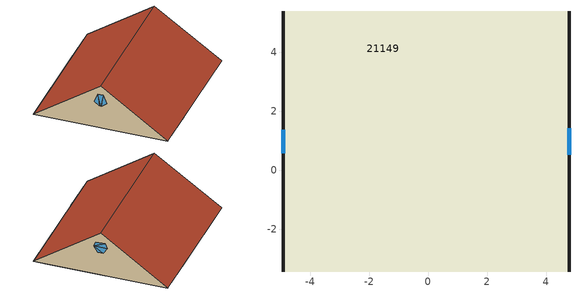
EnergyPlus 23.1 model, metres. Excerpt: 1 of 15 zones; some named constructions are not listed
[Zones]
21149
 floor outside (21): -2,-3.44 -4.92,-3.44 -4.92,-2.53 -2,-2.53 z7.36; 4.78,-3.44 1.85,-3.44 1.85,-2.53 4.78,-2.53 z7.36; 4.78,4.07 1.85,4.07 1.85,5.38 4.78,5.38 z7.36; 1.85,2.86 -4.92,2.86 -4.92,5.38 1.85,5.38 z7.36
 floor to 21168 (19): -1.85,-3.44 -2,-3.44 -2,-2.53 -1.85,-2.53 z7.36; 1.7,-2.53 -1.85,-2.53 -1.85,-0.11 1.7,-0.11 z7.36; 1.85,-3.44 -1.85,-3.44 -1.85,-2.53 1.85,-2.53 z7.36
 floor to 21179 (19): 4.78,-2.53 1.7,-2.53 1.7,0.79 4.78,0.77 z7.36
 floor to 21189 (19): 1.7,-0.11 -1.85,-0.11 -1.85,0.79 1.7,0.79 z7.36; 2,2.09 -4.92,2.09 -4.92,2.86 2,2.86 z7.36; 2.8,0.79 -4.92,0.79 -4.92,2.09 2.8,2.09 z7.36
 floor to 21203 (19): 4.78,0.77 2.8,0.78 2.8,2.09 4.78,2.09 z7.36
 floor to 21210 (19): 2.8,2.09 2,2.09 2,2.86 2.8,2.86 z7.36; 2.8,2.86 1.85,2.86 1.85,4.07 2.8,4.07 z7.36
 floor to 21219 (19): 4.78,2.09 2.8,2.09 2.8,4.07 4.78,4.07 z7.36
 floor to 21226 (19): -1.85,-2.53 -4.92,-2.53 -4.92,0.79 -1.85,0.79 z7.36
 wall outside (5): 4.78,-3.44,7.36 4.78,5.38,7.36 4.78,0.97,10.4; -4.92,5.38,7.36 -4.92,-3.44,7.36 -4.92,0.97,10.4
 window (Perfectly Clear - 1002): 4.78,0.53,9.38 4.78,1.14,8.97 4.78,1.41,9.38; 4.78,0.53,9.38 4.78,1.28,9.69 4.78,0.66,9.69; 4.78,0.53,9.38 4.78,1.41,9.38 4.78,1.28,9.69; 4.78,0.8,8.97 4.78,1.14,8.97 4.78,0.53,9.37; -4.92,0.97,8.95 -4.92,0.8,9.78 -4.92,1.14,9.78; -4.92,0.88,8.95 -4.92,0.57,9.21 -4.92,0.8,9.78; -4.92,1.37,9.21 -4.92,1.06,8.95 -4.92,1.14,9.78
 roof outside (17): 4.78,5.38,7.36 -4.92,5.38,7.36 -4.92,0.97,10.4 4.78,0.97,10.4; -4.92,-3.44,7.36 4.78,-3.44,7.36 4.78,0.97,10.4 -4.92,0.97,10.4
[Material] Roughness=Rough; Thermal Absorptance=0.9
Name | Thickness {m} | Conductivity {W/m-K} | Density {kg/m3} | Specific Heat {J/kg-K} | Solar Absorptance | Visible Absorptance
3_1_36 | 0.01 | 0.15 | 700 | 1420 | 0.78 | 0.78
3_2_20 | 0.132 | 0.04 | 12 | 840 | 0.6 | 0.6
3_3_8 | 0.1 | 0.38 | 1200 | 1000 | 0.6 | 0.6
3_5_113 | 0.013 | 0.25 | 2800 | 896 | 0.5 | 0.5
7_1_108 | 0.035 | 0.19 | 700 | 2390 | 0.5 | 0.5
9_1_7 | 0.1 | 1.4 | 2100 | 840 | 0.6 | 0.6
15_1_66 | 0.013 | 0.4 | 1000 | 1000 | 0.5 | 0.5
15_2_11 | 0.1 | 0.51 | 1400 | 1000 | 0.6 | 0.6
15_3_103 | 0.118 | 0.034 | 35 | 1400 | 0.6 | 0.6
15_4_5 | 0.1 | 0.84 | 1700 | 800 | 0.7 | 0.7
23_1_27 | 0.025 | 0.25 | 900 | 1000 | 0.5 | 0.5
[Material:NoMass] Roughness=Rough; Thermal Absorptance=0.9; Solar Absorptance=0.7; Visible Absorptance=0.7
Name | Thermal Resistance {m2-K/W}
3_RVAL_4; 20_RVAL_4 | 0.18
24_RVAL_2 | 0.15
[Construction]
3: 3_1_36, 3_2_20, 3_3_8, 3_RVAL_4, 3_5_113
8: 7_1_108
9: 9_1_7
15: 15_1_66, 15_2_11, 15_3_103, 15_4_5
20: 3_1_36, 3_2_20, 3_3_8, 20_RVAL_4, 3_5_113
24: 23_1_27, 24_RVAL_2, 23_1_27
[WindowProperty:FrameAndDivider]
3: Frame Width {m}=0.08; Frame Outside Projection {m}=0; Frame Inside Projection {m}=0; Frame Conductance {W/m2-K}=500; Ratio of Frame-Edge Glass Conductance to Center-Of-Glass Conductance=1; Frame Solar Absorptance=0.3; Frame Visible Absorptance=0.3; Frame Thermal Hemispherical Emissivity=0.3; Divider Type=DividedLite; Divider Width {m}=0.02; Number of Horizontal Dividers=4; Number of Vertical Dividers=0; Divider Outside Projection {m}=0; Divider Inside Projection {m}=0; Divider Conductance {W/m2-K}=500; Ratio of Divider-Edge Glass Conductance to Center-Of-Glass Conductance=1; Divider Solar Absorptance=0.3; Divider Visible Absorptance=0.3; Divider Thermal Hemispherical Emissivity=0.3; Outside Reveal Solar Absorptance=0.3; Inside Sill Depth {m}=0; Inside Sill Solar Absorptance=0.3; Inside Reveal Depth {m}=0; Inside Reveal Solar Absorptance=0.3; NFRC Product Type for Assembly Calculations=CurtainWall
[ShadingProperty:Reflectance] Fraction of Shading Surface That Is Glazed=0
Name | Shading Surface | Diffuse Solar Reflectance of Unglazed Part of Shading Surface | Diffuse Visible Reflectance of Unglazed Part of Shading Surface
 | Emerald Garden Tipe 150 - Component block 20 - Surface 3 (51) | 0.4 | 0.4
 | Emerald Garden Tipe 150 - Component block 20 - Surface 4 (52) | 0.4 | 0.4
 | Emerald Garden Tipe 150 - Component block 20 - Surface 5 (53) | 0.4 | 0.4
 | Emerald Garden Tipe 150 - Component block 20 - Surface 6 (54) | 0.4 | 0.4
 | Emerald Garden Tipe 150 - Pilar Hor Middle - Surface 1 (55) | 0.3 | 0.3
 | Emerald Garden Tipe 150 - Pilar Hor Middle - Surface 2 (56) | 0.3 | 0.3
 | Emerald Garden Tipe 150 - Pilar Hor Middle - Surface 3 (57) | 0.3 | 0.3
 | Emerald Garden Tipe 150 - Pilar Hor Middle - Surface 4 (58) | 0.3 | 0.3
 | Emerald Garden Tipe 150 - Pilar Hor Middle - Surface 5 (59) | 0.3 | 0.3
 | Emerald Garden Tipe 150 - Pilar Hor Middle - Surface 6 (60) | 0.3 | 0.3
 | Emerald Garden Tipe 150 - Pilar Hor Right - Surface 1 (61) | 0.3 | 0.3
 | Emerald Garden Tipe 150 - Pilar Hor Right - Surface 2 (62) | 0.3 | 0.3
 | Emerald Garden Tipe 150 - Pilar Hor Right - Surface 3 (63) | 0.3 | 0.3
 | Emerald Garden Tipe 150 - Pilar Hor Right - Surface 4 (64) | 0.3 | 0.3
 | Emerald Garden Tipe 150 - Pilar Hor Right - Surface 5 (65) | 0.3 | 0.3
 | Emerald Garden Tipe 150 - Pilar Hor Right - Surface 6 (66) | 0.3 | 0.3
 | Emerald Garden Tipe 150 - Pilar Hor Left - Surface 1 (67) | 0.3 | 0.3
 | Emerald Garden Tipe 150 - Pilar Hor Left - Surface 2 (68) | 0.3 | 0.3
 | Emerald Garden Tipe 150 - Pilar Hor Left - Surface 3 (69) | 0.3 | 0.3
 | Emerald Garden Tipe 150 - Pilar Hor Left - Surface 4 (70) | 0.3 | 0.3
 | Emerald Garden Tipe 150 - Pilar Hor Left - Surface 5 (71) | 0.3 | 0.3
 | Emerald Garden Tipe 150 - Pilar Hor Left - Surface 6 (72) | 0.3 | 0.3
 | Emerald Garden Tipe 150 - Component block 23 - Surface 1 (73) | 0.3 | 0.3
 | Emerald Garden Tipe 150 - Component block 23 - Surface 2 (74) | 0.3 | 0.3
 | Emerald Garden Tipe 150 - Component block 23 - Surface 3 (75) | 0.3 | 0.3
 | Emerald Garden Tipe 150 - Component block 23 - Surface 4 (76) | 0.3 | 0.3
 | Emerald Garden Tipe 150 - Component block 23 - Surface 5 (77) | 0.3 | 0.3
 | Emerald Garden Tipe 150 - Component block 23 - Surface 6 (78) | 0.3 | 0.3
 | Emerald Garden Tipe 150 - Component block 21 - Surface 1 (79) | 0.3 | 0.3
 | Emerald Garden Tipe 150 - Component block 21 - Surface 2 (80) | 0.3 | 0.3
 | Emerald Garden Tipe 150 - Component block 21 - Surface 3 (81) | 0.3 | 0.3
 | Emerald Garden Tipe 150 - Component block 21 - Surface 4 (82) | 0.3 | 0.3
 | Emerald Garden Tipe 150 - Component block 21 - Surface 5 (83) | 0.3 | 0.3
 | Emerald Garden Tipe 150 - Component block 21 - Surface 6 (84) | 0.3 | 0.3
 | Emerald Garden Tipe 150 - Component block 25 - Surface 1 (85) | 0.3 | 0.3
 | Emerald Garden Tipe 150 - Component block 25 - Surface 2 (86) | 0.3 | 0.3
 | Emerald Garden Tipe 150 - Component block 25 - Surface 3 (87) | 0.3 | 0.3
 | Emerald Garden Tipe 150 - Component block 25 - Surface 4 (88) | 0.3 | 0.3
 | Emerald Garden Tipe 150 - Component block 25 - Surface 5 (89) | 0.3 | 0.3
 | Emerald Garden Tipe 150 - Component block 25 - Surface 6 (90) | 0.3 | 0.3
 | Emerald Garden Tipe 150 - Shading Depan - Surface 1 (91) | 0.7 | 0.7
[ZoneHVAC:IdealLoadsAirSystem] Maximum Heating Supply Air Temperature {C}=35; Minimum Cooling Supply Air Temperature {C}=12; Maximum Heating Supply Air Humidity Ratio {kgWater/kgDryAir}=0.01; Minimum Cooling Supply Air Humidity Ratio {kgWater/kgDryAir}=0.009; Maximum Heating Air Flow Rate {m3/s}=0; Cooling Limit=LimitFlowRateAndCapacity; Dehumidification Control Type=None; Humidification Control Type=None; Outdoor Air Economizer Type=NoEconomizer
Name | Maximum Cooling Air Flow Rate {m3/s} | Maximum Total Cooling Capacity {W} | Heating Availability Schedule | Cooling Availability Schedule
21091 Ideal Loads Air | 0.17268 | 2716.69 | 21091 Heating Availability Sch | 21091 Cooling Availability Sch
21168 Ideal Loads Air | 0.129819 | 2042.38 | 21168 Heating Availability Sch | 21168 Cooling Availability Sch
21179 Ideal Loads Air | 0.10609 | 1669.07 | 21179 Heating Availability Sch | 21179 Cooling Availability Sch
21226 Ideal Loads Air | 0.112897 | 1776.16 | 21226 Heating Availability Sch | 21226 Cooling Availability Sch
[Schedule:Day:Interval]
10001_0_1_1: No, 5:30, 1, 21:00, 1, 24:00, 1
12_0_1_1: No, 24:00, 1
[Schedule:Week:Daily]
21091 Cooling Availability Sch_Jan; 21091 Cooling Availability Sch_Feb; 21091 Cooling Availability Sch_Mar; 21091 Cooling Availability Sch_Apr; 21091 Cooling Availability Sch_May; 21091 Cooling Availability Sch_Jun; 21091 Cooling Availability Sch_Jul; 21091 Cooling Availability Sch_Aug; 21091 Cooling Availability Sch_Sep; 21091 Cooling Availability Sch_Oct; 21091 Cooling Availability Sch_Nov; 21091 Cooling Availability Sch_Dec; 21168 Cooling Availability Sch_Jan; 21168 Cooling Availability Sch_Feb; 21168 Cooling Availability Sch_Mar; 21168 Cooling Availability Sch_Apr; 21168 Cooling Availability Sch_May; 21168 Cooling Availability Sch_Jun; 21168 Cooling Availability Sch_Jul; 21168 Cooling Availability Sch_Aug; 21168 Cooling Availability Sch_Sep; 21168 Cooling Availability Sch_Oct; 21168 Cooling Availability Sch_Nov; 21168 Cooling Availability Sch_Dec; 21179 Cooling Availability Sch_Jan; 21179 Cooling Availability Sch_Feb; 21179 Cooling Availability Sch_Mar; 21179 Cooling Availability Sch_Apr; 21179 Cooling Availability Sch_May; 21179 Cooling Availability Sch_Jun; 21179 Cooling Availability Sch_Jul; 21179 Cooling Availability Sch_Aug; 21179 Cooling Availability Sch_Sep; 21179 Cooling Availability Sch_Oct; 21179 Cooling Availability Sch_Nov; 21179 Cooling Availability Sch_Dec; 21226 Cooling Availability Sch_Jan; 21226 Cooling Availability Sch_Feb; 21226 Cooling Availability Sch_Mar; 21226 Cooling Availability Sch_Apr; 21226 Cooling Availability Sch_May; 21226 Cooling Availability Sch_Jun; 21226 Cooling Availability Sch_Jul; 21226 Cooling Availability Sch_Aug; 21226 Cooling Availability Sch_Sep; 21226 Cooling Availability Sch_Oct; 21226 Cooling Availability Sch_Nov; 21226 Cooling Availability Sch_Dec: 10001_0_1_1, 10001_0_1_1, 10001_0_1_1, 10001_0_1_1, 10001_0_1_1, 10001_0_1_1, 10001_0_1_1, 10001_0_1_1, 10001_0_1_1, 12_0_1_1, 10001_0_1_1, 10001_0_1_1
[Schedule:Year]
21091 Cooling Availability Sch: 21091 Cooling Availability Sch_Jan, 1, 1, 1, 31, 21091 Cooling Availability Sch_Feb, 2, 1, 2, 28, 21091 Cooling Availability Sch_Mar, 3, 1, 3, 31, 21091 Cooling Availability Sch_Apr, 4, 1, 4, 30, 21091 Cooling Availability Sch_May, 5, 1, 5, 31, 21091 Cooling Availability Sch_Jun, 6, 1, 6, 30, 21091 Cooling Availability Sch_Jul, 7, 1, 7, 31, 21091 Cooling Availability Sch_Aug, 8, 1, 8, 31, 21091 Cooling Availability Sch_Sep, 9, 1, 9, 30, 21091 Cooling Availability Sch_Oct, 10, 1, 10, 31, 21091 Cooling Availability Sch_Nov, 11, 1, 11, 30, 21091 Cooling Availability Sch_Dec, 12, 1, 12, 31
21168 Cooling Availability Sch: 21168 Cooling Availability Sch_Jan, 1, 1, 1, 31, 21168 Cooling Availability Sch_Feb, 2, 1, 2, 28, 21168 Cooling Availability Sch_Mar, 3, 1, 3, 31, 21168 Cooling Availability Sch_Apr, 4, 1, 4, 30, 21168 Cooling Availability Sch_May, 5, 1, 5, 31, 21168 Cooling Availability Sch_Jun, 6, 1, 6, 30, 21168 Cooling Availability Sch_Jul, 7, 1, 7, 31, 21168 Cooling Availability Sch_Aug, 8, 1, 8, 31, 21168 Cooling Availability Sch_Sep, 9, 1, 9, 30, 21168 Cooling Availability Sch_Oct, 10, 1, 10, 31, 21168 Cooling Availability Sch_Nov, 11, 1, 11, 30, 21168 Cooling Availability Sch_Dec, 12, 1, 12, 31
21179 Cooling Availability Sch: 21179 Cooling Availability Sch_Jan, 1, 1, 1, 31, 21179 Cooling Availability Sch_Feb, 2, 1, 2, 28, 21179 Cooling Availability Sch_Mar, 3, 1, 3, 31, 21179 Cooling Availability Sch_Apr, 4, 1, 4, 30, 21179 Cooling Availability Sch_May, 5, 1, 5, 31, 21179 Cooling Availability Sch_Jun, 6, 1, 6, 30, 21179 Cooling Availability Sch_Jul, 7, 1, 7, 31, 21179 Cooling Availability Sch_Aug, 8, 1, 8, 31, 21179 Cooling Availability Sch_Sep, 9, 1, 9, 30, 21179 Cooling Availability Sch_Oct, 10, 1, 10, 31, 21179 Cooling Availability Sch_Nov, 11, 1, 11, 30, 21179 Cooling Availability Sch_Dec, 12, 1, 12, 31
21226 Cooling Availability Sch: 21226 Cooling Availability Sch_Jan, 1, 1, 1, 31, 21226 Cooling Availability Sch_Feb, 2, 1, 2, 28, 21226 Cooling Availability Sch_Mar, 3, 1, 3, 31, 21226 Cooling Availability Sch_Apr, 4, 1, 4, 30, 21226 Cooling Availability Sch_May, 5, 1, 5, 31, 21226 Cooling Availability Sch_Jun, 6, 1, 6, 30, 21226 Cooling Availability Sch_Jul, 7, 1, 7, 31, 21226 Cooling Availability Sch_Aug, 8, 1, 8, 31, 21226 Cooling Availability Sch_Sep, 9, 1, 9, 30, 21226 Cooling Availability Sch_Oct, 10, 1, 10, 31, 21226 Cooling Availability Sch_Nov, 11, 1, 11, 30, 21226 Cooling Availability Sch_Dec, 12, 1, 12, 31
[Schedule:Compact]
1097: Through: 31 Dec, For: Weekdays SummerDesignDay, Until: 07:00, 0, Until: 08:00, 0.25, Until: 09:00, 0.5, Until: 12:00, 1, Until: 14:00, 0.75, Until: 17:00, 1, Until: 18:00, 0.5, Until: 19:00, 0.25, Until: 24:00, 0, For: Weekends, Until: 24:00, 0, For: Holidays, Until: 24:00, 0, For: WinterDesignDay AllOtherDays, Until: 24:00, 0
20004: Through: 12/31, For: Weekdays Weekends SummerDesignDays, Until: 24:00, 22, For: WinterDesignDays, Until: 24:00, 0, For: AllOtherDays, Until: 24:00, 22
21091 Heating Availability Sch; 21168 Heating Availability Sch; 21179 Heating Availability Sch; 21226 Heating Availability Sch: Through: 12/31, For: AllDays, Until: 24:00, 0
[AirflowNetwork:SimulationControl]
VENT: AirflowNetwork Control=MultizoneWithoutDistribution; Wind Pressure Coefficient Type=Input; Height Selection for Local Wind Pressure Calculation=OpeningHeight; Building Type=LowRise; Maximum Number of Iterations=500; Initialization Type=ZeroNodePressures; Relative Airflow Convergence Tolerance=0.0001; Absolute Airflow Convergence Tolerance {kg/s}=0.000001; Convergence Acceleration Limit=-0.5; Azimuth Angle of Long Axis of Building {deg}=0; Ratio of Building Width Along Short Axis to Width Along Long Axis=1; Height Dependence of External Node Temperature=No; Solver=SkylineLU; Allow Unsupported Zone Equipment=No; Do Distribution Duct Sizing Calculation=No
[AirflowNetwork:MultiZone:Zone] Ventilation Control Mode=Temperature; Ventilation Control Zone Temperature Setpoint Schedule=20004; Venting Availability Schedule=1097
21149; 21189; 21210; 21219; 21238; 21247
[AirflowNetwork:MultiZone:Surface] Window/Door Opening Factor, or Crack Factor=1
21149_Roof_0_0_0: Leakage Component=21149_Roof_0_0_0
21149_Floor_1_0_0: Leakage Component=21149_Floor_1_0_0
21149_Floor_1_0_1: Leakage Component=21149_Floor_1_0_1
21149_Floor_1_0_2: Leakage Component=21149_Floor_1_0_2
21149_Floor_1_1_0: Leakage Component=21149_Floor_1_1_0
21149_Floor_1_2_0: Leakage Component=21149_Floor_1_2_0
21149_Floor_1_2_1: Leakage Component=21149_Floor_1_2_1
21149_Floor_1_2_2: Leakage Component=21149_Floor_1_2_2
21149_Floor_1_3_0: Leakage Component=21149_Floor_1_3_0
21149_Floor_1_4_0: Leakage Component=21149_Floor_1_4_0
21149_Floor_1_4_1: Leakage Component=21149_Floor_1_4_1
21149_Floor_1_5_0: Leakage Component=21149_Floor_1_5_0
21149_Floor_1_6_0: Leakage Component=21149_Floor_1_6_0
21149_ExtFloor_1_7_0: Leakage Component=21149_ExtFloor_1_7_0
21149_ExtFloor_1_7_1: Leakage Component=21149_ExtFloor_1_7_1
21149_ExtFloor_1_7_2: Leakage Component=21149_ExtFloor_1_7_2
21149_ExtFloor_1_7_3: Leakage Component=21149_ExtFloor_1_7_3
21149_Wall_2_0_0: Leakage Component=21149_Wall_2_0_0
21149_Wall_2_0_0_0_0_0_Hole: Leakage Component=21149_Wall_2_0_0_0_0_0_Hole; Ventilation Control Mode=Constant
21149_Wall_2_0_0_11_0_0_Hole: Leakage Component=21149_Wall_2_0_0_11_0_0_Hole; Ventilation Control Mode=Constant
21149_Wall_2_0_0_19_0_0_Hole: Leakage Component=21149_Wall_2_0_0_19_0_0_Hole; Ventilation Control Mode=Constant
21149_Wall_2_0_0_25_0_0_Hole: Leakage Component=21149_Wall_2_0_0_25_0_0_Hole; Ventilation Control Mode=Constant
21149_Roof_3_0_0: Leakage Component=21149_Roof_3_0_0
21149_Wall_4_0_0: Leakage Component=21149_Wall_4_0_0
21149_Wall_4_0_0_9_0_0_Hole: Leakage Component=21149_Wall_4_0_0_9_0_0_Hole; Ventilation Control Mode=Constant
21149_Wall_4_0_0_14_0_0_Hole: Leakage Component=21149_Wall_4_0_0_14_0_0_Hole; Ventilation Control Mode=Constant
21149_Wall_4_0_0_25_0_0_Hole: Leakage Component=21149_Wall_4_0_0_25_0_0_Hole; Ventilation Control Mode=Constant
21189_Partition_4_0_0: Leakage Component=21189_Partition_4_0_0
21189_Partition_5_0_0: Leakage Component=21189_Partition_5_0_0
21189_Partition_6_0_0: Leakage Component=21189_Partition_6_0_0
21189_Partition_7_0_0: Leakage Component=21189_Partition_7_0_0
21189_Partition_8_0_0: Leakage Component=21189_Partition_8_0_0
21189_Wall_8_1_0: Leakage Component=21189_Wall_8_1_0
21189_Wall_8_1_0_0_0_3_Win: Leakage Component=21189_Wall_8_1_0_0_0_3_Win; Ventilation Control Mode=Temperature; Ventilation Control Zone Temperature Setpoint Schedule=20004; Minimum Venting Open Factor=0.05; Indoor and Outdoor Temperature Difference Lower Limit For Maximum Venting Open Factor {deltaC}=0; Indoor and Outdoor Temperature Difference Upper Limit for Minimum Venting Open Factor {deltaC}=15; Venting Availability Schedule=1097
21189_Wall_8_1_0_1_0_2_Win: Leakage Component=21189_Wall_8_1_0_1_0_2_Win; Ventilation Control Mode=Temperature; Ventilation Control Zone Temperature Setpoint Schedule=20004; Minimum Venting Open Factor=0.05; Indoor and Outdoor Temperature Difference Lower Limit For Maximum Venting Open Factor {deltaC}=0; Indoor and Outdoor Temperature Difference Upper Limit for Minimum Venting Open Factor {deltaC}=15; Venting Availability Schedule=1097
21189_Wall_8_1_0_2_0_1_Win: Leakage Component=21189_Wall_8_1_0_2_0_1_Win; Ventilation Control Mode=Temperature; Ventilation Control Zone Temperature Setpoint Schedule=20004; Minimum Venting Open Factor=0.05; Indoor and Outdoor Temperature Difference Lower Limit For Maximum Venting Open Factor {deltaC}=0; Indoor and Outdoor Temperature Difference Upper Limit for Minimum Venting Open Factor {deltaC}=15; Venting Availability Schedule=1097
21189_Wall_8_1_0_3_0_0_Win: Leakage Component=21189_Wall_8_1_0_3_0_0_Win; Ventilation Control Mode=Temperature; Ventilation Control Zone Temperature Setpoint Schedule=20004; Minimum Venting Open Factor=0.05; Indoor and Outdoor Temperature Difference Lower Limit For Maximum Venting Open Factor {deltaC}=0; Indoor and Outdoor Temperature Difference Upper Limit for Minimum Venting Open Factor {deltaC}=15; Venting Availability Schedule=1097
21189_Wall_9_0_0: Leakage Component=21189_Wall_9_0_0
21189_Partition_10_0_0: Leakage Component=21189_Partition_10_0_0
21189_Partition_11_0_0: Leakage Component=21189_Partition_11_0_0
21210_Partition_2_0_0: Leakage Component=21210_Partition_2_0_0
21210_Wall_3_0_0: Leakage Component=21210_Wall_3_0_0
21210_Wall_3_0_0_0_0_0_Door: Leakage Component=21210_Wall_3_0_0_0_0_0_Door; Ventilation Control Mode=Constant; Venting Availability Schedule=1097
21210_Partition_4_0_0: Leakage Component=21210_Partition_4_0_0
21210_Wall_4_1_0: Leakage Component=21210_Wall_4_1_0
21219_Wall_2_0_0: Leakage Component=21219_Wall_2_0_0
21219_Wall_3_0_0: Leakage Component=21219_Wall_3_0_0
21219_Wall_3_0_0_0_0_0_Door: Leakage Component=21219_Wall_3_0_0_0_0_0_Door; Ventilation Control Mode=Constant; Venting Availability Schedule=1097
21238_Roof_0_0_0: Leakage Component=21238_Roof_0_0_0
21238_Wall_2_0_0: Leakage Component=21238_Wall_2_0_0
21238_Partition_3_0_0: Leakage Component=21238_Partition_3_0_0
21238_Wall_4_0_0: Leakage Component=21238_Wall_4_0_0
21247_Roof_0_1_0: Leakage Component=21247_Roof_0_1_0
21247_Wall_1_1_0: Leakage Component=21247_Wall_1_1_0
21247_Wall_4_0_0: Leakage Component=21247_Wall_4_0_0
[AirflowNetwork:MultiZone:ReferenceCrackConditions]
Reference Crack Conditions: Reference Temperature {C}=20; Reference Barometric Pressure {Pa}=101320; Reference Humidity Ratio {kgWater/kgDryAir}=0.005
[AirflowNetwork:MultiZone:Surface:Crack] Reference Crack Conditions=Reference Crack Conditions
Name | Air Mass Flow Coefficient at Reference Conditions {kg/s} | Air Mass Flow Exponent
DefaultCrack | 1e-11 | 0.66
21149_Roof_0_0_0; 21149_Roof_3_0_0 | 0.0051959 | 0.7
21149_Floor_1_0_0 | 0.0001232 | 0.7
21149_Floor_1_0_1 | 0.0077117 | 0.7
21149_Floor_1_0_2 | 0.0030388 | 0.7
21149_Floor_1_1_0 | 0.0091545 | 0.7
21149_Floor_1_2_0 | 0.0028897 | 0.7
21149_Floor_1_2_1 | 0.0047989 | 0.7
21149_Floor_1_2_2 | 0.0090348 | 0.7
21149_Floor_1_3_0 | 0.0023338 | 0.7
21149_Floor_1_4_0 | 0.0005548 | 0.7
21149_Floor_1_4_1 | 0.0010331 | 0.7
21149_Floor_1_5_0 | 0.0035144 | 0.7
21149_Floor_1_6_0 | 0.0091829 | 0.7
21149_ExtFloor_1_7_0; 21149_ExtFloor_1_7_1 | 0.0018684 | 1
21149_ExtFloor_1_7_2 | 0.0026904 | 1
21149_ExtFloor_1_7_3 | 0.0119591 | 1
21149_Wall_2_0_0 | 0.0012809 | 0.7
21149_Wall_4_0_0 | 0.0012828 | 0.7
21189_Partition_4_0_0 | 0.0093872 | 0.75
21189_Partition_5_0_0 | 0.0088259 | 0.75
21189_Partition_6_0_0 | 0.0076125 | 0.75
21189_Partition_7_0_0 | 0.0016538 | 0.75
21189_Partition_8_0_0 | 0.0342438 | 0.75
21189_Wall_8_1_0 | 0.0010714 | 0.7
21189_Wall_9_0_0 | 0.0007313 | 0.7
21189_Partition_10_0_0 | 0.0339019 | 0.75
21189_Partition_11_0_0 | 0.0046009 | 0.75
21210_Partition_2_0_0 | 0.0201501 | 0.75
21210_Wall_3_0_0 | 0.0001627 | 0.7
21210_Partition_4_0_0 | 0.0039054 | 0.75
21210_Wall_4_1_0 | 0.0002585 | 0.7
21219_Wall_2_0_0 | 0.0006717 | 0.7
21219_Wall_3_0_0 | 0.000576 | 0.7
21238_Roof_0_0_0 | 0.0014161 | 0.7
21238_Wall_2_0_0 | 0.0002332 | 0.7
21238_Partition_3_0_0 | 0.0107591 | 0.75
21238_Wall_4_0_0 | 0.0006464 | 0.7
21247_Roof_0_1_0 | 0.0012282 | 0.7
21247_Wall_1_1_0 | 1.97e-05 | 0.7
21247_Wall_4_0_0 | 0.0001407 | 0.7
[AirflowNetwork:MultiZone:Component:DetailedOpening] Type of Rectangular Large Vertical Opening (LVO)=NonPivoted; Extra Crack Length or Height of Pivoting Axis {m}=0; Number of Sets of Opening Factor Data=2; Opening Factor 1=0; Discharge Coefficient for Opening Factor 1=0.65; Width Factor for Opening Factor 1=0; Opening Factor 2=1; Discharge Coefficient for Opening Factor 2=0.65
Name | Air Mass Flow Coefficient When Opening is Closed {kg/s-m} | Air Mass Flow Exponent When Opening is Closed | Height Factor for Opening Factor 1 | Start Height Factor for Opening Factor 1 | Width Factor for Opening Factor 2 | Height Factor for Opening Factor 2 | Start Height Factor for Opening Factor 2
21149_Wall_2_0_0_0_0_0_Hole; 21149_Wall_2_0_0_11_0_0_Hole; 21149_Wall_2_0_0_19_0_0_Hole; 21149_Wall_2_0_0_25_0_0_Hole; 21149_Wall_4_0_0_9_0_0_Hole; 21149_Wall_4_0_0_14_0_0_Hole; 21149_Wall_4_0_0_25_0_0_Hole | 1e-08 | 1 | 1 | 0 | 1 | 1 | 0
21189_Partition_4_0_0_0_0_0_Door; 21189_Partition_11_0_0_0_0_0_Door | 0.02 | 0.6 | 1 | 0 | 0.025 | 1 | 0
21189_Wall_8_1_0_0_0_3_Win; 21189_Wall_8_1_0_1_0_2_Win; 21189_Wall_8_1_0_2_0_1_Win; 21189_Wall_8_1_0_3_0_0_Win | 0.00014 | 0.65 | 0.2 | 0.8 | 1 | 0.2 | 0.8
21210_Wall_3_0_0_0_0_0_Door; 21219_Wall_3_0_0_0_0_0_Door | 0.0014 | 0.65 | 1 | 0 | 0.025 | 1 | 0
[AirflowNetwork:MultiZone:ExternalNode]
Name | External Node Height {m} | Wind Pressure Coefficient Curve
21149_Roof_0_0_0 | 11.84 | 21149_Roof_0_0_0
21149_ExtFloor_1_7_0 | 9.82 | 21149_ExtFloor_1_7_0
21149_ExtFloor_1_7_1 | 9.82 | 21149_ExtFloor_1_7_1
21149_ExtFloor_1_7_2 | 9.82 | 21149_ExtFloor_1_7_2
21149_ExtFloor_1_7_3 | 9.82 | 21149_ExtFloor_1_7_3
21149_Wall_2_0_0 | 12.56 | 21149_Wall_2_0_0
21149_Wall_2_0_0_0_0_0_Hole | 13.86 | 21149_Wall_2_0_0_0_0_0_Hole
21149_Wall_2_0_0_11_0_0_Hole | 14.38 | 21149_Wall_2_0_0_11_0_0_Hole
21149_Wall_2_0_0_19_0_0_Hole | 14.22 | 21149_Wall_2_0_0_19_0_0_Hole
21149_Wall_2_0_0_25_0_0_Hole | 13.66 | 21149_Wall_2_0_0_25_0_0_Hole
21149_Roof_3_0_0 | 11.84 | 21149_Roof_3_0_0
21149_Wall_4_0_0 | 12.56 | 21149_Wall_4_0_0
21149_Wall_4_0_0_9_0_0_Hole | 14.26 | 21149_Wall_4_0_0_9_0_0_Hole
21149_Wall_4_0_0_14_0_0_Hole | 13.98 | 21149_Wall_4_0_0_14_0_0_Hole
21149_Wall_4_0_0_25_0_0_Hole | 13.98 | 21149_Wall_4_0_0_25_0_0_Hole
21189_Wall_8_1_0 | 8.49 | 21189_Wall_8_1_0
21189_Wall_8_1_0_0_0_3_Win | 7.87 | 21189_Wall_8_1_0_0_0_3_Win
21189_Wall_8_1_0_1_0_2_Win | 7.87 | 21189_Wall_8_1_0_1_0_2_Win
21189_Wall_8_1_0_2_0_1_Win | 7.87 | 21189_Wall_8_1_0_2_0_1_Win
21189_Wall_8_1_0_3_0_0_Win | 7.87 | 21189_Wall_8_1_0_3_0_0_Win
21189_Wall_9_0_0 | 7.36 | 21189_Wall_9_0_0
21210_Wall_3_0_0 | 7.36 | 21210_Wall_3_0_0
21210_Wall_3_0_0_0_0_0_Door | 6.35 | 21210_Wall_3_0_0_0_0_0_Door
21210_Wall_4_1_0 | 8.18 | 21210_Wall_4_1_0
21219_Wall_2_0_0 | 7.36 | 21219_Wall_2_0_0
21219_Wall_3_0_0 | 7.36 | 21219_Wall_3_0_0
21219_Wall_3_0_0_0_0_0_Door | 6.35 | 21219_Wall_3_0_0_0_0_0_Door
21238_Roof_0_0_0 | 5.95 | 21238_Roof_0_0_0
21238_Wall_2_0_0 | 6.31 | 21238_Wall_2_0_0
21238_Wall_4_0_0 | 5.95 | 21238_Wall_4_0_0
21247_Roof_0_1_0 | 5.95 | 21247_Roof_0_1_0
21247_Wall_1_1_0 | 5.82 | 21247_Wall_1_1_0
21247_Wall_4_0_0 | 6.3 | 21247_Wall_4_0_0
[AirflowNetwork:MultiZone:WindPressureCoefficientArray]
Cp Data: Wind Direction 1 {deg}=0; Wind Direction 2 {deg}=45; Wind Direction 3 {deg}=90; Wind Direction 4 {deg}=135; Wind Direction 5 {deg}=180; Wind Direction 6 {deg}=225; Wind Direction 7 {deg}=270; Wind Direction 8 {deg}=315
[AirflowNetwork:MultiZone:WindPressureCoefficientValues] AirflowNetwork:MultiZone:WindPressureCoefficientArray=Cp Data
Name | Wind Pressure Coefficient Value 1 | Wind Pressure Coefficient Value 2 | Wind Pressure Coefficient Value 3 | Wind Pressure Coefficient Value 4 | Wind Pressure Coefficient Value 5 | Wind Pressure Coefficient Value 6 | Wind Pressure Coefficient Value 7 | Wind Pressure Coefficient Value 8
21149_Roof_0_0_0; 21247_Roof_0_1_0 | 0.3 | -.5 | -.6 | -.5 | -.5 | -.5 | -.6 | -.5
21149_ExtFloor_1_7_0; 21149_ExtFloor_1_7_1; 21149_ExtFloor_1_7_2; 21149_ExtFloor_1_7_3 | -.6 | -.5 | -.4 | -.5 | -.6 | -.5 | -.4 | -.5
21149_Wall_2_0_0; 21149_Wall_2_0_0_0_0_0_Hole; 21149_Wall_2_0_0_11_0_0_Hole; 21149_Wall_2_0_0_19_0_0_Hole; 21149_Wall_2_0_0_25_0_0_Hole; 21219_Wall_2_0_0; 21247_Wall_1_1_0 | -.3 | 0.1 | 0.4 | 0.1 | -.3 | -.35 | -.2 | -.35
21149_Roof_3_0_0 | -.5 | -.5 | -.6 | -.5 | 0.3 | -.5 | -.6 | -.5
21149_Wall_4_0_0; 21149_Wall_4_0_0_9_0_0_Hole; 21149_Wall_4_0_0_14_0_0_Hole; 21149_Wall_4_0_0_25_0_0_Hole; 21189_Wall_9_0_0; 21210_Wall_4_1_0; 21238_Wall_4_0_0; 21247_Wall_4_0_0 | -.3 | -.35 | -.2 | -.35 | -.3 | 0.1 | 0.4 | 0.1
21189_Wall_8_1_0; 21189_Wall_8_1_0_0_0_3_Win; 21189_Wall_8_1_0_1_0_2_Win; 21189_Wall_8_1_0_2_0_1_Win; 21189_Wall_8_1_0_3_0_0_Win; 21210_Wall_3_0_0; 21210_Wall_3_0_0_0_0_0_Door; 21219_Wall_3_0_0; 21219_Wall_3_0_0_0_0_0_Door; 21238_Wall_2_0_0 | 0.4 | 0.1 | -.3 | -.35 | -.2 | -.35 | -.3 | 0.1
21238_Roof_0_0_0 | -.55 | -.45 | -.35 | -.45 | -.55 | -.45 | -.35 | -.45
